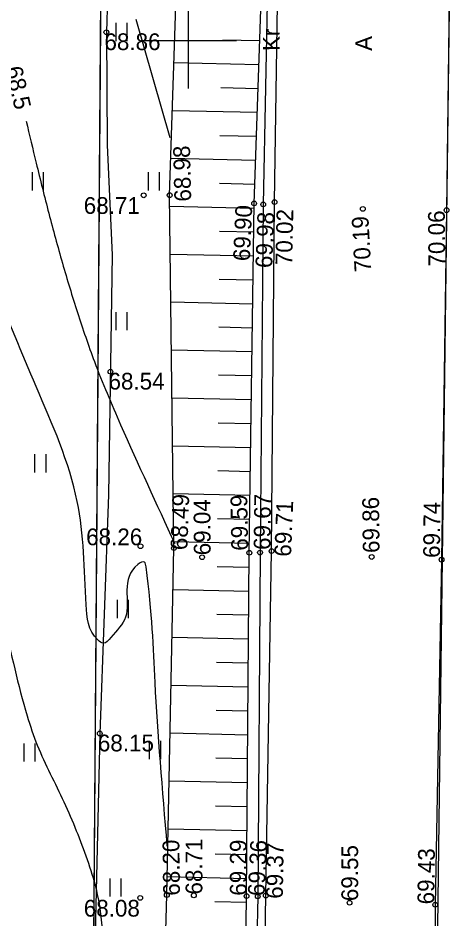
# Model space of a CAD drawing. Extents: x 637051 to 638628, y 6462502 to 6466834.
# Drawn here: x 637842.88 to 637861.04, y 6465913.31 to 6465950.94 of the extents above; entities that cross this region are included whole.
import ezdxf

# ---------------------------------------------------------------- set-up
doc = ezdxf.new("R2010")
doc.units = 0
for name, color, linetype in [('AED', 7, 'Continuous'), ('HALJASTUS', 7, 'Continuous'), ('HORISONTAAL', 7, 'Continuous'), ('KORGUS-EH2000', 7, 'Continuous'), ('MOOTPIIR', 7, 'Continuous'), ('PIIR', 7, 'Continuous'), ('RELJEEF', 7, 'Continuous'), ('TEE', 7, 'Continuous'), ('VORK', 7, 'Continuous')]:
    doc.layers.add(name, color=color, linetype=linetype)

msp = doc.modelspace()

# ---------------------------------------------------------------- linework, layer by layer
at = {"layer": 'AED'}
msp.add_line((637846.761, 6465955.689), (637846.564, 6465950.349), dxfattribs=at)
msp.add_lwpolyline([(637846.564, 6465950.349), (637846.604, 6465945.633), (637846.807, 6465941.056), (637846.652, 6465931.019), (637846.289, 6465921.056), (637846.059, 6465910.873), (637846.191, 6465905.708), (637846.16, 6465900.753), (637845.89, 6465895.74), (637845.877, 6465890.964), (637846.016, 6465886.02), (637845.686, 6465866.367), (637845.64, 6465851.198), (637845.445, 6465841.443)], dxfattribs=at)
at = {"layer": 'HALJASTUS'}
for p, q in [((637846.961, 6465950.738), (637846.961, 6465949.978)), ((637847.421, 6465950.738), (637847.421, 6465949.978)), ((637843.47, 6465944.5), (637843.47, 6465943.74)), ((637843.93, 6465944.5), (637843.93, 6465943.74)), ((637848.308, 6465944.5), (637848.308, 6465943.74)), ((637848.768, 6465944.5), (637848.768, 6465943.74)), ((637846.961, 6465938.661), (637846.961, 6465937.901)), ((637847.421, 6465938.661), (637847.421, 6465937.901)), ((637843.57, 6465932.722), (637843.57, 6465931.962)), ((637844.03, 6465932.722), (637844.03, 6465931.962)), ((637847.011, 6465926.634), (637847.011, 6465925.874)), ((637847.471, 6465926.634), (637847.471, 6465925.874)), ((637843.121, 6465920.645), (637843.121, 6465919.885)), ((637843.581, 6465920.645), (637843.581, 6465919.885)), ((637848.358, 6465920.745), (637848.358, 6465919.985)), ((637848.818, 6465920.745), (637848.818, 6465919.985)), ((637846.712, 6465915.006), (637846.712, 6465914.246)), ((637847.172, 6465915.006), (637847.172, 6465914.246))]:
    msp.add_line(p, q, dxfattribs=at)
at = {"layer": 'HORISONTAAL'}
msp.add_line((637847.793, 6465950.897), (637849.214, 6465945.947), dxfattribs=at)
for points in [[(637849.11, 6465916.35), (637848.598, 6465923.181), (637848.221, 6465928.011), (637848.152, 6465928.217), (637847.878, 6465928.114), (637847.365, 6465925.921), (637846.749, 6465925.065), (637846.44, 6465924.825), (637846.201, 6465924.962), (637845.721, 6465926.435), (637845.345, 6465930.752), (637843.633, 6465935.549), (637840.414, 6465943.977), (637838.497, 6465950.795), (637837.127, 6465954.872), (637835.347, 6465957.168), (637834.525, 6465957.442), (637831.34, 6465956.894), (637830.074, 6465956.688), (637824.424, 6465957.442), (637821.719, 6465957.613), (637816.823, 6465958.881), (637814.426, 6465959.155), (637813.536, 6465958.847), (637812.508, 6465957.819), (637812.337, 6465956.62), (637813.775, 6465955.318), (637813.741, 6465953.468), (637813.193, 6465951.96), (637811.858, 6465949.733), (637809.187, 6465946.89), (637806.311, 6465942.264), (637804.941, 6465938.495), (637803.572, 6465929.862), (637803.264, 6465925.99), (637803.332, 6465922.906), (637802.168, 6465918.281), (637802.818, 6465914.41), (637803.983, 6465909.373), (637805.489, 6465903.24), (637806.003, 6465896.218), (637807.749, 6465893.27), (637810.249, 6465888.748), (637810.831, 6465885.904), (637811.789, 6465878.846), (637813.056, 6465872.987), (637815.282, 6465866.238)], [(637843.215, 6465946.639), (637843.633, 6465944.885), (637844.159, 6465942.789), (637844.729, 6465940.706), (637845.358, 6465938.639), (637845.7, 6465937.613), (637846.064, 6465936.594), (637847.159, 6465933.956), (637849.419, 6465928.988)], [(637837.813, 6465940.723), (637838.291, 6465939.472), (637839.935, 6465935.258), (637841.03, 6465931.283), (637842.297, 6465925.733), (637843.256, 6465921.793), (637843.681, 6465920.563), (637844.22, 6465919.374), (637844.79, 6465918.195), (637845.31, 6465916.996), (637845.759, 6465915.794), (637846.132, 6465914.564), (637846.406, 6465912.679), (637846.457, 6465911.874), (637846.492, 6465911.069), (637846.528, 6465910.263), (637846.577, 6465909.459), (637846.954, 6465905.964), (637847.239, 6465904.748), (637847.62, 6465903.558), (637848.019, 6465902.371), (637848.358, 6465901.167), (637848.668, 6465899.497)], [(637826.712, 6465938.16), (637826.855, 6465938.324), (637827.576, 6465938.86), (637828.396, 6465939.146), (637829.187, 6465939.243), (637830.028, 6465939.196), (637830.43, 6465939.098), (637830.815, 6465938.95), (637831.477, 6465938.461), (637831.949, 6465937.849), (637832.359, 6465937.211), (637832.744, 6465936.578), (637833.155, 6465935.96), (637833.559, 6465935.446), (637833.995, 6465934.956), (637834.438, 6465934.472), (637834.863, 6465933.971), (637835.657, 6465932.938), (637836.011, 6465932.394), (637836.305, 6465931.814), (637837.002, 6465929.974), (637837.588, 6465928.104), (637838.702, 6465924.345), (637840.38, 6465918.795), (637840.86, 6465916.239), (637841.033, 6465913.621), (637841.195, 6465910.995), (637841.255, 6465910.343), (637841.351, 6465909.697), (637841.482, 6465909.054), (637841.647, 6465908.414), (637842.399, 6465906.45), (637843.427, 6465904.611), (637843.958, 6465903.86), (637844.566, 6465903.164), (637845.162, 6465902.463), (637845.653, 6465901.699), (637845.744, 6465901.428), (637845.787, 6465901.141), (637845.823, 6465900.85), (637845.893, 6465900.568), (637846.303, 6465899.814), (637846.51, 6465899.649), (637846.766, 6465899.545), (637847.021, 6465899.439), (637847.228, 6465899.266), (637847.437, 6465898.967), (637847.607, 6465898.658), (637847.724, 6465898.335), (637847.776, 6465897.998), (637848.05, 6465892.037)]]:
    msp.add_spline(points, degree=3, dxfattribs=at)
at = {"layer": 'KORGUS-EH2000'}
for centre in [(637846.564, 6465950.349), (637848.122, 6465943.538), (637849.207, 6465943.543), (637852.732, 6465943.198), (637853.114, 6465943.157), (637853.587, 6465943.253), (637857.273, 6465942.969), (637860.77, 6465942.916), (637846.734, 6465936.169), (637847.99, 6465928.878), (637849.387, 6465928.8), (637853.462, 6465928.676), (637850.561, 6465928.42), (637852.534, 6465928.605), (637852.981, 6465928.613), (637857.643, 6465928.43), (637860.561, 6465928.318), (637846.289, 6465921.056), (637847.978, 6465914.189), (637849.089, 6465914.309), (637850.215, 6465914.294), (637852.42, 6465914.265), (637852.885, 6465914.252), (637853.224, 6465914.289), (637856.72, 6465913.987), (637860.297, 6465913.901)]:
    msp.add_circle(centre, 0.1, dxfattribs=at)
at = {"layer": 'MOOTPIIR'}
msp.add_lwpolyline([(637706.467, 6465931.444), (637743.779, 6465943.187), (637764.056, 6465948.69), (637785.734, 6465953.343), (637810.204, 6465960.091), (637822.571, 6465960.518), (637835.052, 6465961.43), (637849.692, 6465963.192), (637853.84, 6465963.489), (637861.038, 6465963.411), (637858.293, 6465747.528), (637851.07, 6465747.804), (637844.814, 6465748.215), (637839.018, 6465750.409), (637828.735, 6465752.299), (637818.604, 6465755.203), (637761.04, 6465766.348), (637748.994, 6465768.416), (637728.321, 6465772.815), (637712.145, 6465777.153)], dxfattribs=at)
at = {"layer": 'PIIR'}
msp.add_lwpolyline([(637835.26, 6465205.04), (637838.17, 6465578.31), (637841.96, 6465578.13), (637844.82, 6465752.19), (637846.38, 6465958.05), (637847.66, 6466123.46), (637850.77, 6466141.99), (637851.37, 6466257.55), (637851.48, 6466284.54), (637853.72, 6466297.11), (637855.16, 6466320.64), (637851.54, 6466382.8)], dxfattribs=at)
msp.add_lwpolyline([(637810.23, 6465956.98), (637846.38, 6465958.05), (637844.82, 6465752.19), (637580.18, 6465804.82), (637575.42, 6465887.83), (637736.14, 6465936.54)], close=True, dxfattribs=at)
at = {"layer": 'RELJEEF'}
for p, q in [((637852.965, 6465949.989), (637851.423, 6465950.023)), ((637852.931, 6465948.989), (637849.388, 6465949.068)), ((637852.896, 6465947.99), (637851.348, 6465948.024)), ((637852.862, 6465946.99), (637849.323, 6465947.068)), ((637852.828, 6465945.991), (637851.307, 6465946.024)), ((637852.794, 6465944.991), (637849.257, 6465945.069)), ((637852.759, 6465943.992), (637851.295, 6465944.024)), ((637852.729, 6465942.992), (637849.213, 6465943.07)), ((637852.716, 6465941.992), (637851.282, 6465942.024)), ((637852.702, 6465940.992), (637849.237, 6465941.069)), ((637852.689, 6465939.992), (637851.269, 6465940.024)), ((637852.675, 6465938.992), (637849.262, 6465939.068)), ((637852.661, 6465937.992), (637851.256, 6465938.023)), ((637852.648, 6465936.992), (637849.286, 6465937.067)), ((637852.634, 6465935.992), (637851.244, 6465936.023)), ((637852.621, 6465934.993), (637849.31, 6465935.066)), ((637852.607, 6465933.993), (637851.231, 6465934.023)), ((637852.594, 6465932.993), (637849.335, 6465933.065)), ((637852.58, 6465931.993), (637851.218, 6465932.023)), ((637852.566, 6465930.993), (637849.359, 6465931.064)), ((637852.553, 6465929.993), (637851.205, 6465930.023)), ((637852.539, 6465928.993), (637849.384, 6465929.063)), ((637852.529, 6465927.993), (637851.193, 6465928.022)), ((637852.521, 6465926.993), (637849.351, 6465927.063)), ((637852.513, 6465925.993), (637851.18, 6465926.022)), ((637852.505, 6465924.993), (637849.31, 6465925.063)), ((637852.497, 6465923.993), (637851.165, 6465924.022)), ((637852.489, 6465922.992), (637849.269, 6465923.064)), ((637852.481, 6465921.992), (637851.149, 6465922.022)), ((637852.473, 6465920.992), (637849.228, 6465921.064)), ((637852.466, 6465919.992), (637851.134, 6465920.022)), ((637852.458, 6465918.992), (637849.187, 6465919.065)), ((637852.45, 6465917.992), (637851.118, 6465918.022)), ((637852.442, 6465916.992), (637849.146, 6465917.065)), ((637852.434, 6465915.992), (637851.103, 6465916.021)), ((637852.426, 6465914.992), (637849.105, 6465915.065)), ((637852.417, 6465913.992), (637851.087, 6465914.021))]:
    msp.add_line(p, q, dxfattribs=at)
for points in [[(637850.375, 6465747.808), (637850.405, 6465756.079), (637850.557, 6465770.596), (637850.889, 6465784.365), (637850.991, 6465799.084), (637851.227, 6465813.61), (637851.252, 6465828.313), (637851.729, 6465843.143), (637851.93, 6465857.106), (637852.012, 6465871.258), (637852.046, 6465884.971), (637852.23, 6465899.348), (637852.42, 6465914.265), (637852.534, 6465928.605), (637852.732, 6465943.198), (637853.233, 6465957.793), (637853.179, 6465963.462)], [(637846.594, 6465748.044), (637846.797, 6465751.982), (637847.308, 6465755.879), (637847.6, 6465764.943), (637847.969, 6465770.768), (637848.567, 6465784.311), (637848.564, 6465799.325), (637848.705, 6465813.596), (637848.607, 6465828.399), (637848.2, 6465843.507), (637848.503, 6465857.101), (637847.36, 6465871.463), (637847.433, 6465885.182), (637848.668, 6465899.497), (637849.089, 6465914.309), (637849.387, 6465928.8), (637849.207, 6465943.543), (637849.686, 6465958.133), (637850.547, 6465963.276)]]:
    msp.add_lwpolyline(points, dxfattribs=at)
at = {"layer": 'TEE'}
for points in [[(637853.382, 6465963.515), (637853.399, 6465957.868), (637853.114, 6465943.157), (637852.981, 6465928.613), (637852.885, 6465914.252), (637852.559, 6465899.317), (637852.431, 6465884.93), (637852.266, 6465871.203), (637852.276, 6465857.112), (637852.008, 6465843.173), (637851.861, 6465828.268), (637851.677, 6465813.645), (637851.266, 6465799.089), (637851.182, 6465784.352), (637850.972, 6465770.695), (637850.771, 6465756.068), (637850.489, 6465747.747)], [(637851.07, 6465747.804), (637851.351, 6465756.12), (637851.551, 6465770.716), (637851.746, 6465784.335), (637851.904, 6465799.12), (637852.264, 6465813.647), (637852.53, 6465828.272), (637852.698, 6465843.191), (637852.782, 6465857.135), (637852.826, 6465871.239), (637852.866, 6465885.025), (637852.992, 6465899.336), (637853.224, 6465914.289), (637853.462, 6465928.676), (637853.587, 6465943.253), (637853.805, 6465957.976), (637853.84, 6465963.489)], [(637861.038, 6465963.411), (637860.945, 6465957.346), (637860.77, 6465942.916), (637860.561, 6465928.318), (637860.297, 6465913.901), (637860.19, 6465899.142), (637860.257, 6465885.139), (637860.146, 6465870.92), (637860.137, 6465856.94), (637859.877, 6465842.684), (637859.678, 6465828.101), (637859.486, 6465813.647), (637859.125, 6465798.617), (637858.853, 6465783.922), (637858.739, 6465770.368), (637858.524, 6465755.836), (637858.293, 6465747.528)]]:
    msp.add_lwpolyline(points, dxfattribs=at)
at = {"layer": 'VORK'}
for p, q in [((637850, 6465948), (637850, 6465952)), ((637848, 6465950), (637852, 6465950))]:
    msp.add_line(p, q, dxfattribs=at)

# ---------------------------------------------------------------- texts
at = {"layer": 'HORISONTAAL'}
msp.add_text('68.5', height=0.7, rotation=282.9337, dxfattribs=at).set_placement((637842.346, 6465948.845))
at = {"layer": 'KORGUS-EH2000'}
for s, p in [('68.86', (637846.484, 6465949.602)), ('68.71', (637845.619, 6465942.761)), ('68.54', (637846.654, 6465935.422)), ('68.26', (637845.719, 6465928.919)), ('68.15', (637846.209, 6465920.309)), ('68.08', (637845.621, 6465913.407))]:
    msp.add_text(s, height=0.7, dxfattribs=at).set_placement(p)
for s, rotation, p in [('68.98', 91.3524, (637850.107, 6465943.281)), ('69.90', 87.3991, (637852.553, 6465940.775)), ('69.98', 87.7108, (637853.485, 6465940.488)), ('70.02', 88.7883, (637854.324, 6465940.613)), ('70.06', 90.4894, (637860.715, 6465940.565)), ('70.19', 93.1779, (637857.632, 6465940.348)), ('68.49', 87.9503, (637849.943, 6465928.706)), ('69.04', 90.3895, (637850.92, 6465928.502)), ('69.59', 91.0045, (637852.485, 6465928.697)), ('69.67', 89.3708, (637853.415, 6465928.721)), ('69.71', 87.7108, (637854.275, 6465928.431)), ('69.86', 90.6224, (637857.973, 6465928.6)), ('69.74', 89.4841, (637860.492, 6465928.388)), ('68.20', 90.7248, (637849.638, 6465914.286)), ('68.71', 90, (637850.573, 6465914.327)), ('69.29', 90, (637852.423, 6465914.281)), ('69.36', 87.1953, (637853.166, 6465914.252)), ('69.37', 89.1191, (637853.931, 6465914.149)), ('69.55', 90, (637857.077, 6465914.053)), ('69.43', 89.2659, (637860.253, 6465913.915))]:
    msp.add_text(s, height=0.7, rotation=rotation, dxfattribs=at).set_placement(p)
at = {"layer": 'TEE'}
for s, p in [('Kr', (637853.802, 6465949.566)), ('A', (637857.662, 6465949.569))]:
    msp.add_text(s, height=0.699, rotation=90.1494, dxfattribs=at).set_placement(p)

doc.saveas('drawing.dxf')
